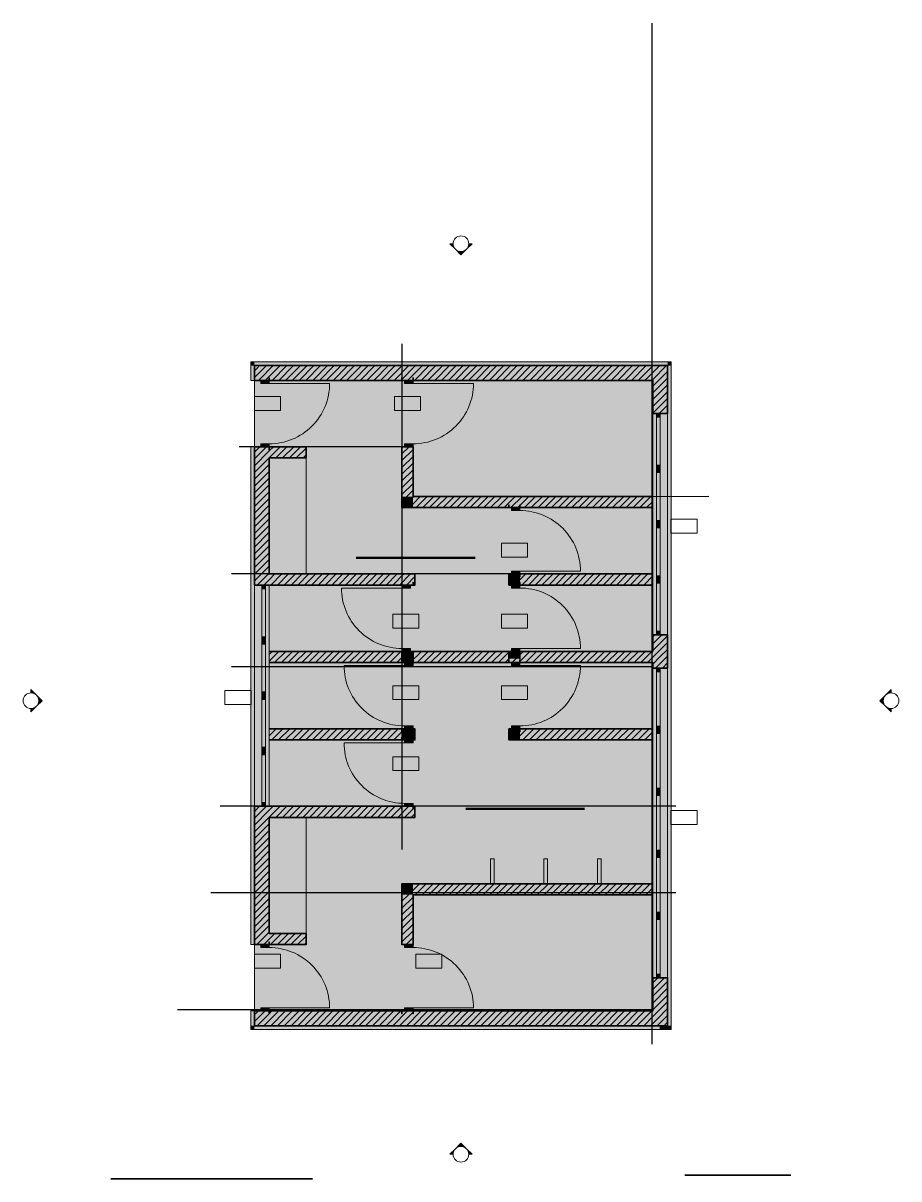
# Model space of a CAD drawing. Header units: inches. Extents: x 4993 to 37716, y 4236 to 19908.
# Drawn here: x 25845 to 37716, y 4236 to 19908 of the extents above; entities that cross this region are included whole.
import ezdxf

# ---------------------------------------------------------------- set-up
doc = ezdxf.new("R2010")
doc.units = ezdxf.units.IN
doc.header["$MEASUREMENT"] = 0
for name, color, linetype in [('A-PlaceMent', 10, 'Continuous'), ('PDF_Annotation - Text', 7, 'Continuous'), ('PDF_Marker - Elevation', 7, 'Continuous')]:
    doc.layers.add(name, color=color, linetype=linetype)
doc.layers.add('PDF_Structural - Bearing', color=7, linetype='Continuous', true_color=0xfe847a)

msp = doc.modelspace()

# ---------------------------------------------------------------- hatches: boundary and pattern name
at = {"layer": 'PDF_Marker - Elevation', "transparency": 33554559}
for points in [[(31630, 16917), (31674, 16917), (31678, 16889), (31689, 16864), (31705, 16842)], [(31855, 16842), (31833, 16825), (31808, 16814), (31780, 16811), (31753, 16814), (31727, 16825), (31705, 16842), (31780, 16767)], [(31930, 16917), (31886, 16917), (31883, 16889), (31872, 16864), (31855, 16842)], [(25951, 10870), (25951, 10826), (25978, 10822), (26004, 10812), (26026, 10795)], [(37610, 10870), (37610, 10826), (37582, 10822), (37557, 10812), (37535, 10795)], [(26026, 10795), (26043, 10773), (26053, 10747), (26057, 10720), (26053, 10693), (26043, 10667), (26026, 10645), (26101, 10720)], [(37535, 10795), (37518, 10773), (37507, 10747), (37504, 10720), (37507, 10693), (37518, 10667), (37535, 10645), (37460, 10720)], [(25951, 10570), (25951, 10614), (25978, 10618), (26004, 10628), (26026, 10645)], [(37610, 10570), (37610, 10614), (37582, 10618), (37557, 10628), (37535, 10645)], [(31855, 4644), (31833, 4661), (31808, 4672), (31780, 4675), (31753, 4672), (31727, 4661), (31705, 4644), (31780, 4719)], [(31630, 4569), (31674, 4569), (31678, 4597), (31689, 4622), (31705, 4644)], [(31930, 4569), (31886, 4569), (31883, 4597), (31872, 4622), (31855, 4644)]]:
    msp.add_hatch(color=256, dxfattribs=at).paths.add_polyline_path(points)

# ---------------------------------------------------------------- linework, layer by layer
at = {"layer": 'A-PlaceMent', "color": 1}
for p, q in [((34365, 19908), (34365, 6064)), ((30984, 8703), (30984, 15558)), ((30980, 14163), (28772, 14163)), ((34380, 12438), (28669, 12438)), ((34380, 11177), (28669, 11177)), ((34692, 9288), (28514, 9288)), ((34692, 8115), (28391, 8115)), ((34380, 6528), (27938, 6528))]:
    msp.add_line(p, q, dxfattribs=at)
at = {"layer": 'A-PlaceMent'}
msp.add_line((35140, 13488), (31130, 13482), dxfattribs=at)
at = {"layer": 'PDF_Annotation - Text', "lineweight": 13}
for points in [[(28979, 14656), (28979, 14845), (29332, 14845), (29332, 14656)], [(30879, 14656), (30879, 14845), (31232, 14845), (31232, 14656)], [(34627, 12993), (34627, 13181), (34980, 13181), (34980, 12993)], [(32329, 12667), (32329, 12856), (32682, 12856), (32682, 12667)], [(30856, 11705), (30856, 11893), (31210, 11893), (31210, 11705)], [(32329, 11705), (32329, 11893), (32682, 11893), (32682, 11705)], [(28580, 10668), (28580, 10856), (28934, 10856), (28934, 10668)], [(30856, 10734), (30856, 10922), (31210, 10922), (31210, 10734)], [(32329, 10734), (32329, 10922), (32682, 10922), (32682, 10734)], [(30856, 9773), (30856, 9961), (31210, 9961), (31210, 9773)], [(34627, 9042), (34627, 9231), (34980, 9231), (34980, 9042)], [(28979, 7093), (28979, 7281), (29332, 7281), (29332, 7093)], [(31168, 7093), (31168, 7281), (31521, 7281), (31521, 7093)]]:
    msp.add_lwpolyline(points, close=True, dxfattribs=at)
at = {"layer": 'PDF_Annotation - Text', "lineweight": 50}
for points in [[(30361, 12658), (30844, 12658), (30915, 12658), (31659, 12658), (31718, 12658), (31777, 12658), (31913, 12658), (31972, 12658)], [(31846, 9253), (32328, 9253), (32399, 9253), (33143, 9253), (33202, 9253), (33262, 9253), (33397, 9253), (33456, 9253)]]:
    msp.add_lwpolyline(points, dxfattribs=at)
at = {"layer": 'PDF_Annotation - Text', "lineweight": 35}
for points in [[(27035, 4236), (29769, 4236)], [(34814, 4284), (35643, 4284), (35690, 4284), (36251, 4284)]]:
    msp.add_lwpolyline(points, dxfattribs=at)
at = {"layer": 'PDF_Marker - Elevation', "lineweight": 13}
for points in [[(31780, 16811, 0.198872), (31855, 16842, 0.198803), (31886, 16917), (31930, 16917), (31855, 16842), (31780, 16767), (31705, 16842), (31630, 16917), (31674, 16917, 0.198989), (31705, 16842, 0.199045)], [(26057, 10720, 0.198826), (26026, 10795, 0.198926), (25951, 10826), (25951, 10870), (26026, 10795), (26101, 10720), (26026, 10645), (25951, 10570), (25951, 10614, 0.198741), (26026, 10645, 0.198739)], [(37535, 10795, -0.198925), (37610, 10826), (37610, 10870), (37535, 10795), (37460, 10720), (37535, 10645), (37610, 10570), (37610, 10614, -0.198739), (37535, 10645, -0.198736), (37504, 10720, -0.198908)], [(31855, 4644, -0.198739), (31886, 4569), (31930, 4569), (31855, 4644), (31780, 4719), (31705, 4644), (31630, 4569), (31674, 4569, -0.198925), (31705, 4644, -0.199094), (31780, 4675, -0.198921)]]:
    msp.add_lwpolyline(points, format="xyb", close=True, dxfattribs=at)
at = {"layer": 'PDF_Marker - Elevation', "lineweight": 0}
for centre in [(31780, 16917), (25951, 10720), (37610, 10720), (31780, 4569)]:
    msp.add_circle(centre, 106, dxfattribs=at)
at = {"layer": 'PDF_Marker - Elevation', "lineweight": 13}
for centre in [(31780, 16917), (25951, 10720), (37610, 10720), (31780, 4569)]:
    msp.add_circle(centre, 106, dxfattribs=at)
at = {"layer": 'PDF_Structural - Bearing', "color": 251, "lineweight": 18, "true_color": 0x6a6a6a}
for points in [[(34630, 15263), (34630, 15313), (28930, 15313), (28930, 15263), (28930, 15063), (28980, 15063), (28980, 15263), (34580, 15263), (34580, 6313), (28980, 6313), (28980, 6513), (28930, 6513), (28930, 6313), (28930, 6263), (34580, 6263), (34630, 6263)], [(28980, 7413), (28980, 14163), (28930, 14163), (28930, 7413)], [(32180, 8577), (32180, 8238), (32230, 8238), (32230, 8577)], [(32905, 8577), (32905, 8238), (32955, 8238), (32955, 8577)], [(33630, 8577), (33630, 8238), (33680, 8238), (33680, 8577)]]:
    msp.add_lwpolyline(points, close=True, dxfattribs=at)
at = {"layer": 'PDF_Structural - Bearing', "color": 123, "lineweight": 18, "true_color": 0x71cebe}
msp.add_lwpolyline([(28980, 6313), (34580, 6313), (34580, 15263), (28980, 15263)], close=True, dxfattribs=at)
at = {"layer": 'PDF_Structural - Bearing', "lineweight": 9}
for points in [[(29143, 15263), (29062, 15182), (28980, 15101)], [(29016, 15228), (28980, 15193)], [(29051, 15263), (29016, 15228)], [(29108, 15136), (29180, 15209), (29235, 15263)], [(29127, 15063), (29154, 15090), (29180, 15117), (29327, 15263)], [(29219, 15063), (29419, 15263)], [(29311, 15063), (29511, 15263)], [(29403, 15063), (29603, 15263)], [(29494, 15063), (29694, 15263)], [(29586, 15063), (29786, 15263)], [(29678, 15063), (29878, 15263)], [(29770, 15063), (29970, 15263)], [(29862, 15063), (30062, 15263)], [(29954, 15063), (30154, 15263)], [(30046, 15063), (30246, 15263)], [(30138, 15063), (30338, 15263)], [(30230, 15063), (30430, 15263)], [(30322, 15063), (30522, 15263)], [(30414, 15063), (30614, 15263)], [(30506, 15063), (30706, 15263)], [(30598, 15063), (30798, 15263)], [(30689, 15063), (30889, 15263)], [(30781, 15063), (30981, 15263)], [(30873, 15063), (31073, 15263)], [(30965, 15063), (31165, 15263)], [(31057, 15063), (31257, 15263)], [(31149, 15063), (31349, 15263)], [(31241, 15063), (31441, 15263)], [(31333, 15063), (31533, 15263)], [(31425, 15063), (31625, 15263)], [(31517, 15063), (31717, 15263)], [(31609, 15063), (31809, 15263)], [(31701, 15063), (31901, 15263)], [(31793, 15063), (31993, 15263)], [(31884, 15063), (32084, 15263)], [(31976, 15063), (32176, 15263)], [(32068, 15063), (32268, 15263)], [(32160, 15063), (32360, 15263)], [(32252, 15063), (32452, 15263)], [(32344, 15063), (32544, 15263)], [(32436, 15063), (32636, 15263)], [(32528, 15063), (32728, 15263)], [(32620, 15063), (32820, 15263)], [(32712, 15063), (32912, 15263)], [(32804, 15063), (33004, 15263)], [(32896, 15063), (33096, 15263)], [(32988, 15063), (33188, 15263)], [(33079, 15063), (33279, 15263)], [(33171, 15063), (33371, 15263)], [(33263, 15063), (33463, 15263)], [(33355, 15063), (33555, 15263)], [(33447, 15063), (33647, 15263)], [(33539, 15063), (33739, 15263)], [(33631, 15063), (33831, 15263)], [(33723, 15063), (33923, 15263)], [(33815, 15063), (34015, 15263)], [(33907, 15063), (34107, 15263)], [(33999, 15063), (34199, 15263)], [(34091, 15063), (34291, 15263)], [(34383, 15263), (34380, 15261), (34183, 15063)], [(34474, 15263), (34380, 15169), (34274, 15063)], [(34566, 15263), (34380, 15077), (34366, 15063)], [(29108, 15136), (29035, 15063)], [(34380, 14985), (34458, 15063), (34580, 15185)], [(34380, 14893), (34550, 15063), (34580, 15093)], [(34380, 14802), (34580, 15002)], [(34380, 14710), (34580, 14910)], [(34380, 14618), (34580, 14818)], [(34468, 14613), (34580, 14726)], [(34560, 14613), (34580, 14634)], [(28980, 13814), (29180, 14014), (29329, 14163)], [(28980, 13906), (29180, 14106), (29238, 14163)], [(28980, 13998), (29146, 14163)], [(28980, 14090), (29054, 14163)], [(29271, 14013), (29421, 14163)], [(29363, 14013), (29513, 14163)], [(29455, 14013), (29605, 14163)], [(29547, 14013), (29680, 14146)], [(30980, 14067), (31076, 14163)], [(30980, 14159), (30984, 14163)], [(30980, 13975), (31130, 14125)], [(29639, 14013), (29680, 14054)], [(30980, 13883), (31130, 14033)], [(28980, 13722), (29180, 13922)], [(28980, 13630), (29180, 13830)], [(30980, 13792), (31130, 13942)], [(30980, 13700), (31130, 13850)], [(28980, 13538), (29180, 13738)], [(28980, 13446), (29180, 13646)], [(30980, 13608), (31130, 13758)], [(30980, 13516), (31130, 13666)], [(28980, 13354), (29180, 13554)], [(31130, 13574), (31045, 13488), (30980, 13424)], [(30987, 13338), (31130, 13482), (31137, 13488)], [(31079, 13338), (31130, 13390), (31229, 13488)], [(31171, 13338), (31321, 13488)], [(31263, 13338), (31413, 13488)], [(31354, 13338), (31504, 13488)], [(31446, 13338), (31596, 13488)], [(31538, 13338), (31688, 13488)], [(31630, 13338), (31780, 13488)], [(31722, 13338), (31872, 13488)], [(31814, 13338), (31964, 13488)], [(31906, 13338), (32056, 13488)], [(31998, 13338), (32148, 13488)], [(32090, 13338), (32240, 13488)], [(32182, 13338), (32332, 13488)], [(32274, 13338), (32424, 13488)], [(32366, 13338), (32516, 13488)], [(32458, 13338), (32608, 13488)], [(32549, 13338), (32699, 13488)], [(32641, 13338), (32791, 13488)], [(32733, 13338), (32883, 13488)], [(32825, 13338), (32975, 13488)], [(32917, 13338), (33067, 13488)], [(33009, 13338), (33159, 13488)], [(33101, 13338), (33251, 13488)], [(33193, 13338), (33343, 13488)], [(33285, 13338), (33435, 13488)], [(33377, 13338), (33527, 13488)], [(33469, 13338), (33619, 13488)], [(33561, 13338), (33711, 13488)], [(33653, 13338), (33803, 13488)], [(33744, 13338), (33894, 13488)], [(33836, 13338), (33986, 13488)], [(33928, 13338), (34078, 13488)], [(34020, 13338), (34170, 13488)], [(34112, 13338), (34262, 13488)], [(34204, 13338), (34354, 13488)], [(28980, 13262), (29180, 13462)], [(28980, 13170), (29180, 13370)], [(34296, 13338), (34380, 13423)], [(28980, 13078), (29180, 13278)], [(28980, 12987), (29180, 13187)], [(28980, 12895), (29180, 13095)], [(28980, 12803), (29180, 13003)], [(28980, 12711), (29180, 12911)], [(28980, 12619), (29180, 12819)], [(28980, 12527), (29180, 12727)], [(28980, 12435), (29180, 12635)], [(28980, 12343), (29001, 12363), (29180, 12543)], [(29018, 12288), (29093, 12363), (29180, 12451)], [(29109, 12288), (29180, 12359), (29259, 12438)], [(29201, 12288), (29351, 12438)], [(29293, 12288), (29443, 12438)], [(29385, 12288), (29535, 12438)], [(29477, 12288), (29627, 12438)], [(29569, 12288), (29719, 12438)], [(29661, 12288), (29811, 12438)], [(29753, 12288), (29903, 12438)], [(29845, 12288), (29995, 12438)], [(29937, 12288), (30087, 12438)], [(30029, 12288), (30179, 12438)], [(30121, 12288), (30271, 12438)], [(30213, 12288), (30363, 12438)], [(30304, 12288), (30454, 12438)], [(30396, 12288), (30546, 12438)], [(30488, 12288), (30638, 12438)], [(30580, 12288), (30730, 12438)], [(30672, 12288), (30822, 12438)], [(30764, 12288), (30914, 12438)], [(30856, 12288), (31006, 12438)], [(30948, 12288), (31098, 12438)], [(31040, 12288), (31155, 12404)], [(32430, 12300), (32569, 12438)], [(32430, 12392), (32477, 12438)], [(32511, 12288), (32580, 12358), (32661, 12438)], [(32603, 12288), (32753, 12438)], [(32694, 12288), (32844, 12438)], [(32786, 12288), (32936, 12438)], [(32878, 12288), (33028, 12438)], [(32970, 12288), (33120, 12438)], [(33062, 12288), (33212, 12438)], [(33154, 12288), (33304, 12438)], [(33246, 12288), (33396, 12438)], [(33338, 12288), (33488, 12438)], [(33430, 12288), (33580, 12438)], [(33522, 12288), (33672, 12438)], [(33614, 12288), (33764, 12438)], [(33706, 12288), (33856, 12438)], [(33798, 12288), (33948, 12438)], [(33889, 12288), (34039, 12438)], [(33981, 12288), (34131, 12438)], [(34073, 12288), (34223, 12438)], [(34165, 12288), (34315, 12438)], [(34257, 12288), (34380, 12411)], [(31132, 12288), (31155, 12312)], [(34349, 12288), (34380, 12320)], [(34380, 11492), (34501, 11613)], [(34380, 11584), (34410, 11613)], [(34380, 11400), (34580, 11600)], [(34310, 11238), (34380, 11308), (34385, 11313), (34580, 11508)], [(29180, 11256), (29313, 11388)], [(29180, 11348), (29221, 11388)], [(29254, 11238), (29404, 11388)], [(29346, 11238), (29496, 11388)], [(29438, 11238), (29588, 11388)], [(29530, 11238), (29680, 11388)], [(29622, 11238), (29772, 11388)], [(29714, 11238), (29864, 11388)], [(29806, 11238), (29956, 11388)], [(29898, 11238), (30048, 11388)], [(29990, 11238), (30140, 11388)], [(30082, 11238), (30232, 11388)], [(30174, 11238), (30324, 11388)], [(30266, 11238), (30416, 11388)], [(30358, 11238), (30508, 11388)], [(30449, 11238), (30599, 11388)], [(30541, 11238), (30691, 11388)], [(30633, 11238), (30783, 11388)], [(30725, 11238), (30875, 11388)], [(30817, 11238), (30967, 11388)], [(31009, 11338), (30980, 11310), (31059, 11388), (30909, 11238)], [(31101, 11338), (31001, 11238), (31151, 11388)], [(31051, 11288), (31130, 11368)], [(31130, 11276), (31093, 11238), (31243, 11388)], [(31185, 11238), (31335, 11388)], [(31277, 11238), (31427, 11388)], [(31369, 11238), (31519, 11388)], [(31461, 11238), (31611, 11388)], [(31553, 11238), (31703, 11388)], [(31644, 11238), (31794, 11388)], [(31736, 11238), (31886, 11388)], [(31828, 11238), (31978, 11388)], [(31920, 11238), (32070, 11388)], [(32012, 11238), (32162, 11388)], [(32104, 11238), (32254, 11388)], [(32196, 11238), (32346, 11388)], [(32430, 11381), (32438, 11388), (32288, 11238)], [(32430, 11289), (32530, 11388), (32380, 11238)], [(32472, 11238), (32622, 11388)], [(32522, 11288), (32580, 11347)], [(32564, 11238), (32714, 11388)], [(32656, 11238), (32806, 11388)], [(32748, 11238), (32898, 11388)], [(32839, 11238), (32989, 11388)], [(32931, 11238), (33081, 11388)], [(33023, 11238), (33173, 11388)], [(33115, 11238), (33265, 11388)], [(33207, 11238), (33357, 11388)], [(33299, 11238), (33449, 11388)], [(33391, 11238), (33541, 11388)], [(33483, 11238), (33633, 11388)], [(33575, 11238), (33725, 11388)], [(33667, 11238), (33817, 11388)], [(33759, 11238), (33909, 11388)], [(33851, 11238), (34001, 11388)], [(33943, 11238), (34093, 11388)], [(34035, 11238), (34185, 11388)], [(34126, 11238), (34276, 11388)], [(34218, 11238), (34368, 11388)], [(34380, 11216), (34477, 11313), (34580, 11416)], [(34419, 11163), (34569, 11313), (34580, 11325)], [(34511, 11163), (34580, 11233)], [(29180, 10245), (29274, 10338)], [(29180, 10337), (29182, 10338)], [(29216, 10188), (29366, 10338)], [(29308, 10188), (29458, 10338)], [(29399, 10188), (29549, 10338)], [(29491, 10188), (29641, 10338)], [(29583, 10188), (29733, 10338)], [(29675, 10188), (29825, 10338)], [(29767, 10188), (29917, 10338)], [(29859, 10188), (30009, 10338)], [(29951, 10188), (30101, 10338)], [(30043, 10188), (30193, 10338)], [(30135, 10188), (30285, 10338)], [(30227, 10188), (30377, 10338)], [(30319, 10188), (30469, 10338)], [(30411, 10188), (30561, 10338)], [(30503, 10188), (30653, 10338)], [(30594, 10188), (30744, 10338)], [(30686, 10188), (30836, 10338)], [(30778, 10188), (30928, 10338)], [(30870, 10188), (30980, 10298), (31020, 10338)], [(30962, 10188), (30980, 10207), (31112, 10338)], [(31054, 10188), (31130, 10265), (31155, 10290)], [(31146, 10188), (31155, 10198)], [(32491, 10338), (32430, 10278)], [(32433, 10188), (32580, 10336), (32583, 10338)], [(32525, 10188), (32580, 10244), (32675, 10338)], [(32617, 10188), (32767, 10338)], [(32709, 10188), (32859, 10338)], [(32801, 10188), (32951, 10338)], [(32893, 10188), (33043, 10338)], [(32985, 10188), (33135, 10338)], [(33076, 10188), (33226, 10338)], [(33168, 10188), (33318, 10338)], [(33260, 10188), (33410, 10338)], [(33352, 10188), (33502, 10338)], [(33444, 10188), (33594, 10338)], [(33536, 10188), (33686, 10338)], [(33628, 10188), (33778, 10338)], [(33720, 10188), (33870, 10338)], [(33812, 10188), (33962, 10338)], [(33904, 10188), (34054, 10338)], [(33996, 10188), (34146, 10338)], [(34088, 10188), (34238, 10338)], [(34180, 10188), (34330, 10338)], [(34271, 10188), (34380, 10297)], [(34363, 10188), (34380, 10205)], [(28980, 8942), (29180, 9142), (29327, 9288)], [(28980, 9034), (29180, 9234), (29235, 9288)], [(28980, 9126), (29143, 9288)], [(28980, 9218), (29051, 9288)], [(29269, 9138), (29419, 9288)], [(29361, 9138), (29511, 9288)], [(29453, 9138), (29603, 9288)], [(29544, 9138), (29694, 9288)], [(29636, 9138), (29786, 9288)], [(29728, 9138), (29878, 9288)], [(29820, 9138), (29970, 9288)], [(29912, 9138), (30062, 9288)], [(30004, 9138), (30154, 9288)], [(30096, 9138), (30246, 9288)], [(30188, 9138), (30338, 9288)], [(30280, 9138), (30430, 9288)], [(30372, 9138), (30522, 9288)], [(30464, 9138), (30614, 9288)], [(30556, 9138), (30706, 9288)], [(30648, 9138), (30798, 9288)], [(30739, 9138), (30889, 9288)], [(30831, 9138), (30981, 9288)], [(30923, 9138), (31073, 9288)], [(31015, 9138), (31155, 9278)], [(31107, 9138), (31155, 9186)], [(28980, 8850), (29180, 9050)], [(28980, 8758), (29180, 8958)], [(28980, 8666), (29180, 8866)], [(28980, 8574), (29180, 8774)], [(28980, 8482), (29180, 8682)], [(28980, 8390), (29180, 8590)], [(28980, 8298), (29180, 8498)], [(28980, 8207), (29180, 8407)], [(28980, 8115), (29180, 8315)], [(28980, 8023), (29180, 8223)], [(31126, 8238), (31053, 8165), (30980, 8092)], [(31007, 8211), (30980, 8184)], [(31035, 8238), (31007, 8211)], [(31099, 8119), (31130, 8150), (31218, 8238)], [(31160, 8088), (31310, 8238)], [(31252, 8088), (31402, 8238)], [(31344, 8088), (31494, 8238)], [(31436, 8088), (31586, 8238)], [(31528, 8088), (31678, 8238)], [(31620, 8088), (31770, 8238)], [(31712, 8088), (31862, 8238)], [(31804, 8088), (31954, 8238)], [(31896, 8088), (32046, 8238)], [(31988, 8088), (32138, 8238)], [(32080, 8088), (32230, 8238)], [(32171, 8088), (32321, 8238)], [(32263, 8088), (32413, 8238)], [(32355, 8088), (32505, 8238)], [(32447, 8088), (32597, 8238)], [(32539, 8088), (32689, 8238)], [(32631, 8088), (32781, 8238)], [(32723, 8088), (32873, 8238)], [(32815, 8088), (32965, 8238)], [(32907, 8088), (33057, 8238)], [(32999, 8088), (33149, 8238)], [(33091, 8088), (33241, 8238)], [(33183, 8088), (33333, 8238)], [(33275, 8088), (33425, 8238)], [(33366, 8088), (33516, 8238)], [(33458, 8088), (33608, 8238)], [(33550, 8088), (33700, 8238)], [(33642, 8088), (33792, 8238)], [(33734, 8088), (33884, 8238)], [(33826, 8088), (33976, 8238)], [(33918, 8088), (34068, 8238)], [(34010, 8088), (34160, 8238)], [(34102, 8088), (34252, 8238)], [(34194, 8088), (34344, 8238)], [(34286, 8088), (34380, 8183)], [(28980, 7931), (29180, 8131)], [(28980, 7839), (29180, 8039)], [(30980, 8000), (31068, 8088), (31099, 8119)], [(30980, 7908), (31130, 8058)], [(34378, 8088), (34380, 8091)], [(28980, 7747), (29180, 7947)], [(28980, 7655), (29180, 7855)], [(30980, 7816), (31130, 7966)], [(30980, 7725), (31130, 7875)], [(28980, 7563), (29180, 7763)], [(30980, 7633), (31130, 7783)], [(30980, 7541), (31130, 7691)], [(28980, 7471), (29180, 7671)], [(29014, 7413), (29180, 7579)], [(29106, 7413), (29180, 7487), (29257, 7564)], [(29199, 7414), (29349, 7564)], [(29291, 7414), (29441, 7564)], [(29383, 7414), (29533, 7564)], [(29474, 7414), (29624, 7564)], [(29566, 7414), (29680, 7528)], [(30980, 7449), (31130, 7599)], [(29658, 7414), (29680, 7436)], [(31037, 7413), (31130, 7507)], [(31129, 7413), (31130, 7415)], [(34380, 6804), (34540, 6963)], [(34380, 6896), (34448, 6963)], [(34380, 6712), (34580, 6912)], [(34380, 6620), (34580, 6820)], [(34380, 6528), (34580, 6728)], [(34580, 6636), (34457, 6513), (34419, 6475)], [(29126, 6513), (28980, 6368)], [(29034, 6513), (28980, 6460)], [(29218, 6513), (29180, 6476), (29018, 6313)], [(29310, 6513), (29180, 6384), (29110, 6313)], [(29201, 6313), (29401, 6513)], [(29293, 6313), (29493, 6513)], [(29385, 6313), (29585, 6513)], [(29477, 6313), (29677, 6513)], [(29569, 6313), (29769, 6513)], [(29661, 6313), (29861, 6513)], [(29753, 6313), (29953, 6513)], [(29845, 6313), (30045, 6513)], [(29937, 6313), (30137, 6513)], [(30029, 6313), (30229, 6513)], [(30121, 6313), (30321, 6513)], [(30213, 6313), (30413, 6513)], [(30305, 6313), (30505, 6513)], [(30396, 6313), (30596, 6513)], [(30488, 6313), (30688, 6513)], [(30580, 6313), (30780, 6513)], [(30672, 6313), (30872, 6513)], [(30764, 6313), (30964, 6513)], [(30856, 6313), (31056, 6513)], [(30948, 6313), (31148, 6513)], [(31040, 6313), (31240, 6513)], [(31132, 6313), (31332, 6513)], [(31224, 6313), (31424, 6513)], [(31316, 6313), (31516, 6513)], [(31408, 6313), (31608, 6513)], [(31500, 6313), (31700, 6513)], [(31591, 6313), (31791, 6513)], [(31683, 6313), (31883, 6513)], [(31775, 6313), (31975, 6513)], [(31867, 6313), (32067, 6513)], [(31959, 6313), (32159, 6513)], [(32051, 6313), (32251, 6513)], [(32143, 6313), (32343, 6513)], [(32235, 6313), (32435, 6513)], [(32327, 6313), (32527, 6513)], [(32419, 6313), (32619, 6513)], [(32511, 6313), (32711, 6513)], [(32603, 6313), (32803, 6513)], [(32695, 6313), (32895, 6513)], [(32786, 6313), (32986, 6513)], [(32878, 6313), (33078, 6513)], [(32970, 6313), (33170, 6513)], [(33062, 6313), (33262, 6513)], [(33154, 6313), (33354, 6513)], [(33246, 6313), (33446, 6513)], [(33338, 6313), (33538, 6513)], [(33430, 6313), (33630, 6513)], [(33522, 6313), (33722, 6513)], [(33614, 6313), (33814, 6513)], [(33706, 6313), (33906, 6513)], [(33798, 6313), (33998, 6513)], [(33890, 6313), (34090, 6513)], [(33981, 6313), (34181, 6513)], [(34073, 6313), (34273, 6513)], [(34165, 6313), (34365, 6513)], [(34257, 6313), (34380, 6436), (34419, 6475)], [(34349, 6313), (34380, 6345), (34465, 6429)], [(34580, 6545), (34549, 6513), (34465, 6429)], [(34580, 6453), (34511, 6383)], [(34511, 6383), (34441, 6313)], [(34557, 6337), (34533, 6313)], [(34580, 6361), (34557, 6337)]]:
    msp.add_lwpolyline(points, dxfattribs=at)
at = {"layer": 'PDF_Structural - Bearing', "color": 7, "lineweight": 35}
for points in [[(31130, 15100), (31130, 15063), (31130, 15100), (31130, 15063), (34380, 15063), (34380, 14613), (34430, 14613), (34480, 14613), (34580, 14613), (34580, 15063), (34580, 15263), (28980, 15263), (28980, 15063), (28980, 15100), (28980, 15063), (28980, 15100)], [(29180, 15063), (29065, 15063), (29180, 15063), (29065, 15063), (28980, 15063), (29065, 15063), (28980, 15063)], [(29180, 15100), (29180, 15063), (29180, 15100), (29180, 15063), (30980, 15063), (30980, 15100), (30980, 15063), (30980, 15100)], [(31130, 15063), (31015, 15063), (31130, 15063), (31015, 15063), (30980, 15063), (31015, 15063), (30980, 15063)], [(29180, 14126), (29180, 14163), (29065, 14163), (28980, 14163), (28980, 12363), (28980, 12288), (29080, 12288), (29130, 12288), (29180, 12288), (30980, 12288)], [(28980, 14163), (28980, 14126)], [(31130, 12288), (31155, 12288), (31155, 12438), (29180, 12438), (29180, 14013), (29680, 14013), (29680, 14163), (29180, 14163), (29180, 14163), (29065, 14163), (29180, 14163), (29180, 14126), (29180, 14163)], [(30980, 14163), (30980, 14126), (30980, 14163), (31015, 14163), (30980, 14163), (30980, 13488), (30980, 13338), (32430, 13338), (32430, 13375), (32430, 13338), (32430, 13375)], [(31130, 14163), (31015, 14163), (31130, 14163), (31015, 14163), (30980, 14163), (30980, 14126)], [(34380, 13488), (31130, 13488), (31130, 14163), (31130, 14126), (31130, 14163), (31130, 14126)], [(32580, 13338), (32465, 13338), (32580, 13338), (32465, 13338), (32430, 13338), (32465, 13338), (32430, 13338)], [(32580, 13375), (32580, 13338), (32580, 13375), (32580, 13338), (34380, 13338)], [(32580, 12438), (32465, 12438), (32580, 12438), (32465, 12438), (32430, 12438), (32430, 12401), (32430, 12438), (32430, 12401)], [(32430, 12438), (32465, 12438), (32430, 12438), (32430, 12288), (32465, 12288), (32430, 12288)], [(34380, 12438), (32580, 12438), (32580, 12401), (32580, 12438), (32580, 12401)], [(30980, 12325), (30980, 12288), (30980, 12325), (30980, 12288), (31095, 12288), (31130, 12288), (31095, 12288), (30980, 12288), (31095, 12288), (31130, 12288), (31130, 12325), (31130, 12288), (31130, 12325)], [(32580, 12288), (32465, 12288), (32580, 12288), (32465, 12288), (32430, 12288), (32430, 12325), (32430, 12288), (32430, 12325)], [(32580, 12325), (32580, 12288), (32580, 12325), (32580, 12288), (34380, 12288)], [(32580, 11275), (32580, 11238), (32580, 11275), (32580, 11238), (34380, 11238), (34380, 11163), (34430, 11163), (34480, 11163), (34580, 11163), (34580, 11313), (34580, 11613), (34480, 11613), (34430, 11613), (34380, 11613), (34380, 11388), (32580, 11388), (32580, 11351), (32580, 11388), (32465, 11388), (32430, 11388), (32430, 11351), (32430, 11388), (32430, 11351)], [(29180, 11388), (30980, 11388), (30980, 11351), (30980, 11388), (31095, 11388), (31130, 11388), (31130, 11351), (31130, 11388), (31130, 11351)], [(30980, 11351), (30980, 11388), (31095, 11388), (31130, 11388), (32430, 11388), (32465, 11388), (32580, 11388), (32580, 11351)], [(31130, 11288), (31130, 11388), (31095, 11388), (30980, 11388), (30980, 11288)], [(30980, 11338), (30980, 11238), (31015, 11238), (31130, 11238), (31130, 11338)], [(32580, 11288), (32580, 11388), (32465, 11388), (32430, 11388), (32430, 11288)], [(29180, 11238), (32430, 11238), (32430, 11275), (32430, 11238), (32430, 11275)], [(31130, 11238), (31130, 11275), (31130, 11238), (31015, 11238), (30980, 11238), (30980, 11275), (30980, 11238), (30980, 11275)], [(30980, 11238), (31015, 11238), (31130, 11238), (31130, 11275)], [(32580, 11238), (32465, 11238), (32580, 11238), (32465, 11238), (32430, 11238), (32465, 11238), (32430, 11238)], [(30980, 10301), (30980, 10338), (30980, 10301), (30980, 10338), (29180, 10338)], [(29180, 10188), (30980, 10188), (30980, 10225), (30980, 10188), (30980, 10225)], [(31130, 10338), (31015, 10338), (31130, 10338), (31015, 10338), (30980, 10338), (31015, 10338), (30980, 10338)], [(31130, 10188), (31015, 10188), (31130, 10188), (31015, 10188), (30980, 10188), (31015, 10188), (30980, 10188)], [(31130, 10225), (31130, 10188), (31130, 10225), (31130, 10188), (31155, 10188), (31155, 10338), (31130, 10338), (31130, 10301), (31130, 10338), (31130, 10301)], [(32430, 10301), (32430, 10338), (32430, 10301), (32430, 10338), (32430, 10188), (34380, 10188)], [(32580, 10338), (32465, 10338), (32580, 10338), (32465, 10338), (32430, 10338), (32465, 10338), (32430, 10338)], [(34380, 10338), (32580, 10338), (32580, 10301), (32580, 10338), (32580, 10301)], [(30980, 9288), (29180, 9288), (29130, 9288), (29080, 9288), (28980, 9288), (28980, 7413), (29065, 7413), (28980, 7413), (28980, 7450), (28980, 7413)], [(29180, 7413), (29180, 7450), (29180, 7413), (29065, 7413), (29180, 7413), (29180, 7414), (29680, 7414), (29680, 7564), (29180, 7564), (29180, 9138), (31155, 9138), (31155, 9288), (31130, 9288)], [(31130, 9251), (31130, 9288), (31130, 9251), (31130, 9288), (31015, 9288), (30980, 9288), (31015, 9288), (31130, 9288), (31015, 9288), (30980, 9288), (30980, 9251), (30980, 9288), (30980, 9251)], [(34380, 8238), (30980, 8238), (30980, 8088), (30980, 7413), (31015, 7413), (30980, 7413), (30980, 7450), (30980, 7413)], [(31130, 7450), (31130, 7413), (31130, 7450), (31130, 7413), (31130, 8088), (34380, 8088)], [(29180, 7450), (29180, 7413), (29065, 7413), (28980, 7413), (28980, 7450)], [(31130, 7413), (31015, 7413), (31130, 7413), (31015, 7413), (30980, 7413), (30980, 7450)], [(28980, 6476), (28980, 6513), (28980, 6476), (28980, 6513), (28980, 6313), (34580, 6313), (34580, 6513), (34580, 6963), (34480, 6963), (34430, 6963), (34380, 6963), (34380, 6513), (31130, 6513), (31130, 6476), (31130, 6513), (31130, 6476)], [(29180, 6513), (29065, 6513), (29180, 6513), (29065, 6513), (28980, 6513), (29065, 6513), (28980, 6513)], [(30980, 6476), (30980, 6513), (30980, 6476), (30980, 6513), (29180, 6513), (29180, 6476), (29180, 6513), (29180, 6476)], [(31130, 6513), (31015, 6513), (31130, 6513), (31015, 6513), (30980, 6513), (31015, 6513), (30980, 6513)]]:
    msp.add_lwpolyline(points, dxfattribs=at)
at = {"layer": 'PDF_Structural - Bearing', "color": 8, "lineweight": 15, "true_color": 0x7f7f7f}
for points in [[(28980, 15063), (28930, 15063)], [(28980, 11988), (28980, 11388)]]:
    msp.add_lwpolyline(points, dxfattribs=at)
at = {"layer": 'PDF_Structural - Bearing', "color": 30, "lineweight": 20, "true_color": 0xff6600}
for points in [[(29180, 15063), (29180, 15023), (29065, 15023), (29065, 15063)], [(31130, 15063), (31130, 15023), (31015, 15023), (31015, 15063)], [(29065, 14163), (29065, 14203), (29180, 14203), (29180, 14163)], [(31015, 14163), (31015, 14203), (31130, 14203), (31130, 14163)], [(32465, 13338), (32465, 13298), (32580, 13298), (32580, 13338)], [(32580, 12438), (32580, 12478), (32465, 12478), (32465, 12438)], [(30980, 12288), (30980, 12248), (31095, 12248), (31095, 12288)], [(32465, 12288), (32465, 12248), (32580, 12248), (32580, 12288)], [(31095, 11388), (31095, 11428), (30980, 11428), (30980, 11388)], [(32580, 11388), (32580, 11428), (32465, 11428), (32465, 11388)], [(31015, 11238), (31015, 11198), (31130, 11198), (31130, 11238)], [(32580, 11238), (32580, 11198), (32465, 11198), (32465, 11238)], [(31130, 10338), (31130, 10378), (31015, 10378), (31015, 10338)], [(32465, 10338), (32465, 10378), (32580, 10378), (32580, 10338)], [(31015, 10188), (31015, 10148), (31130, 10148), (31130, 10188)], [(31130, 9288), (31130, 9328), (31015, 9328), (31015, 9288)], [(29065, 7413), (29065, 7373), (29180, 7373), (29180, 7413)], [(31015, 7413), (31015, 7373), (31130, 7373), (31130, 7413)], [(29180, 6513), (29180, 6553), (29065, 6553), (29065, 6513)], [(31130, 6513), (31130, 6553), (31015, 6553), (31015, 6513)]]:
    msp.add_lwpolyline(points, close=True, dxfattribs=at)
at = {"layer": 'PDF_Structural - Bearing', "color": 30, "lineweight": 18, "true_color": 0xff6600}
for points in [[(29180, 15023), (30000, 15023, -0.414215), (29180, 14203)], [(31130, 15023), (31950, 15023, -0.414215), (31130, 14203)], [(32580, 12478), (33400, 12478, 0.414215), (32580, 13298)], [(30980, 12248), (30160, 12248, 0.414215), (30980, 11428)], [(32580, 11428), (33400, 11428, 0.414215), (32580, 12248)], [(31015, 11198), (30195, 11198, 0.414215), (31015, 10378)], [(32580, 11198), (33400, 11198, -0.414215), (32580, 10378)], [(31015, 10148), (30195, 10148, 0.414215), (31015, 9328)], [(29180, 6553), (30000, 6553, 0.414215), (29180, 7373)], [(31130, 6553), (31950, 6553, 0.414215), (31130, 7373)]]:
    msp.add_lwpolyline(points, format="xyb", dxfattribs=at)
at = {"layer": 'PDF_Structural - Bearing', "color": 7, "lineweight": 13}
for points in [[(34380, 14613), (34380, 11613), (34430, 11613), (34480, 11613), (34430, 11613), (34430, 11663), (34480, 11663), (34480, 11613), (34580, 11613), (34580, 14613), (34480, 14613), (34430, 14613)], [(34430, 14613), (34430, 14563), (34480, 14563), (34480, 14613)], [(34430, 13863), (34430, 13813), (34480, 13813), (34480, 13863), (34480, 13913), (34430, 13913)], [(34430, 13113), (34430, 13063), (34480, 13063), (34480, 13113), (34480, 13163), (34430, 13163)], [(34430, 12363), (34430, 12313), (34480, 12313), (34480, 12363), (34480, 12413), (34430, 12413)], [(29180, 9288), (29180, 12288), (29130, 12288), (29080, 12288), (29130, 12288), (29130, 12238), (29080, 12238), (29080, 12288), (28980, 12288), (28980, 9288), (29080, 9288), (29130, 9288)], [(29130, 11538), (29130, 11588), (29080, 11588), (29080, 11538), (29080, 11488), (29130, 11488)], [(34380, 11163), (34380, 6963), (34430, 6963), (34480, 6963), (34430, 6963), (34430, 7013), (34480, 7013), (34480, 6963), (34580, 6963), (34580, 11163), (34480, 11163), (34430, 11163)], [(34430, 11163), (34430, 11113), (34480, 11113), (34480, 11163)], [(29130, 10788), (29130, 10838), (29080, 10838), (29080, 10788), (29080, 10738), (29130, 10738)], [(34430, 10323), (34430, 10273), (34480, 10273), (34480, 10323), (34480, 10373), (34430, 10373)], [(29130, 10038), (29130, 10088), (29080, 10088), (29080, 10038), (29080, 9988), (29130, 9988)], [(34430, 9483), (34430, 9433), (34480, 9433), (34480, 9483), (34480, 9533), (34430, 9533)], [(29130, 9288), (29130, 9338), (29080, 9338), (29080, 9288)], [(34430, 8643), (34430, 8593), (34480, 8593), (34480, 8643), (34480, 8693), (34430, 8693)], [(34430, 7803), (34430, 7753), (34480, 7753), (34480, 7803), (34480, 7853), (34430, 7853)]]:
    msp.add_lwpolyline(points, close=True, dxfattribs=at)
for points in [[(34430, 14563), (34430, 13913)], [(34480, 13913), (34480, 14563)], [(29680, 14013), (29680, 12438)], [(34430, 13813), (34430, 13163)], [(34480, 13163), (34480, 13813)], [(34430, 13063), (34430, 12413)], [(34480, 12413), (34480, 13063)], [(29080, 12238), (29080, 11588)], [(29130, 11588), (29130, 12238)], [(34430, 12313), (34430, 11663)], [(34480, 11663), (34480, 12313)], [(29080, 11488), (29080, 10838)], [(29130, 10838), (29130, 11488)], [(34430, 11113), (34430, 10373)], [(34480, 10373), (34480, 11113)], [(29080, 10738), (29080, 10088)], [(29130, 10088), (29130, 10738)], [(34430, 10273), (34430, 9533)], [(34480, 9533), (34480, 10273)], [(29080, 9988), (29080, 9338)], [(29130, 9338), (29130, 9988)], [(34430, 9433), (34430, 8693)], [(34480, 8693), (34480, 9433)], [(29680, 7564), (29680, 9138)], [(34430, 8593), (34430, 7853)], [(34480, 7853), (34480, 8593)], [(34430, 7753), (34430, 7013)], [(34480, 7013), (34480, 7753)]]:
    msp.add_lwpolyline(points, dxfattribs=at)
at = {"layer": 'PDF_Structural - Bearing', "color": 7, "lineweight": 35}
msp.add_lwpolyline([(28980, 14126), (28980, 14163), (29065, 14163), (28980, 14163)], close=True, dxfattribs=at)
at = {"layer": 'PDF_Structural - Bearing', "color": 251, "lineweight": 18, "true_color": 0x6a6a6a}
msp.add_lwpolyline([(34580, 6313), (34480, 6313), (34480, 6263), (34580, 6263)], dxfattribs=at)
at = {"layer": 'PDF_Structural - Bearing', "color": 7, "lineweight": 0, "true_color": 0xffffff, "transparency": 33554559}
for points in [[(28930, 15313), (28980, 15313), (28980, 15263)], [(28930, 15263), (28930, 15313), (28980, 15263)], [(28930, 15263), (28980, 15263), (28930, 15063), (28980, 15063)], [(34580, 15313), (34580, 15263), (28980, 15313), (28980, 15263)], [(28980, 6313), (28980, 15263), (34580, 6313), (34580, 15263)], [(29180, 15263), (29180, 15063), (28980, 15263)], [(28980, 15063), (28980, 15263), (29180, 15063)], [(29180, 15063), (29180, 15263), (34380, 15063), (34380, 15263)], [(34380, 15063), (34380, 15263), (34580, 15263)], [(34380, 15063), (34580, 15263), (34580, 15063)], [(34580, 15313), (34630, 15313), (34580, 15263)], [(34580, 15263), (34630, 15313), (34630, 15263)], [(34630, 6313), (34580, 6313), (34630, 15263), (34580, 15263)], [(29180, 15063), (29065, 15063), (29180, 15023), (29065, 15023)], [(31130, 15063), (31015, 15063), (31130, 15023), (31015, 15023)], [(34380, 15063), (34580, 15063), (34380, 14613), (34580, 14613)], [(34580, 14613), (34580, 11613), (34380, 14613), (34380, 11613)], [(34430, 14613), (34430, 14563), (34480, 14613), (34480, 14563)], [(34480, 13913), (34480, 14563), (34430, 13913), (34430, 14563)], [(28980, 7413), (28930, 7413), (28980, 14163), (28930, 14163)], [(28980, 12363), (28980, 14163), (29180, 12363), (29180, 14163)], [(29065, 14163), (29180, 14163), (29065, 14203), (29180, 14203)], [(29680, 14163), (29680, 14013), (29180, 14163), (29180, 14013)], [(30980, 13488), (30980, 14163), (31130, 13488), (31130, 14163)], [(31015, 14163), (31130, 14163), (31015, 14203), (31130, 14203)], [(34480, 13863), (34480, 13913), (34430, 13863), (34430, 13913)], [(34430, 13863), (34430, 13813), (34480, 13863), (34480, 13813)], [(34480, 13163), (34480, 13813), (34430, 13163), (34430, 13813)], [(31130, 13488), (31130, 13338), (30980, 13338)], [(31130, 13488), (30980, 13338), (30980, 13488)], [(31130, 13338), (31130, 13488), (34380, 13338), (34380, 13488)], [(32465, 13338), (32465, 13298), (32580, 13338), (32580, 13298)], [(34480, 13113), (34480, 13163), (34430, 13113), (34430, 13163)], [(34430, 13113), (34430, 13063), (34480, 13113), (34480, 13063)], [(34480, 12413), (34480, 13063), (34430, 12413), (34430, 13063)], [(31155, 12438), (31155, 12288), (29180, 12438), (29180, 12288)], [(32430, 12288), (32430, 12438), (32580, 12288), (32580, 12438)], [(32580, 12438), (32580, 12478), (32465, 12438), (32465, 12478)], [(34380, 12438), (34380, 12288), (32580, 12438), (32580, 12288)], [(34480, 12363), (34480, 12413), (34430, 12363), (34430, 12413)], [(28980, 12288), (28980, 12363), (29180, 12288), (29180, 12363)], [(28980, 9288), (28980, 12288), (29180, 9288), (29180, 12288)], [(29080, 12288), (29080, 12238), (29130, 12288), (29130, 12238)], [(29080, 12238), (29080, 11588), (29130, 12238), (29130, 11588)], [(30980, 12288), (30980, 12248), (31095, 12288), (31095, 12248)], [(32465, 12288), (32465, 12248), (32580, 12288), (32580, 12248)], [(34430, 12363), (34430, 12313), (34480, 12363), (34480, 12313)], [(34480, 11663), (34480, 12313), (34430, 11663), (34430, 12313)], [(34380, 11313), (34380, 11613), (34580, 11313), (34580, 11613)], [(34480, 11613), (34480, 11663), (34430, 11613), (34430, 11663)], [(29130, 11538), (29130, 11588), (29080, 11538), (29080, 11588)], [(29080, 11538), (29080, 11488), (29130, 11538), (29130, 11488)], [(29080, 11488), (29080, 10838), (29130, 11488), (29130, 10838)], [(34380, 11388), (34380, 11238), (29180, 11388), (29180, 11238)], [(31095, 11388), (31095, 11428), (30980, 11388), (30980, 11428)], [(31130, 11388), (31130, 11288), (30980, 11388), (30980, 11288)], [(31130, 11338), (31130, 11238), (30980, 11338), (30980, 11238)], [(32430, 11288), (32430, 11388), (32580, 11288), (32580, 11388)], [(32580, 11388), (32580, 11428), (32465, 11388), (32465, 11428)], [(34580, 11313), (34580, 11163), (34380, 11313), (34380, 11163)], [(31015, 11238), (31015, 11198), (31130, 11238), (31130, 11198)], [(32580, 11238), (32465, 11238), (32580, 11198), (32465, 11198)], [(34580, 11163), (34580, 6963), (34380, 11163), (34380, 6963)], [(34430, 11163), (34430, 11113), (34480, 11163), (34480, 11113)], [(34480, 10373), (34480, 11113), (34430, 10373), (34430, 11113)], [(29130, 10788), (29130, 10838), (29080, 10788), (29080, 10838)], [(29080, 10788), (29080, 10738), (29130, 10788), (29130, 10738)], [(29080, 10738), (29080, 10088), (29130, 10738), (29130, 10088)], [(31130, 10338), (31130, 10378), (31015, 10338), (31015, 10378)], [(32465, 10338), (32580, 10338), (32465, 10378), (32580, 10378)], [(34480, 10323), (34480, 10373), (34430, 10323), (34430, 10373)], [(30980, 10188), (29180, 10188), (30980, 10338), (29180, 10338)], [(31130, 10338), (31130, 10188), (30980, 10338), (30980, 10188)], [(31015, 10188), (31015, 10148), (31130, 10188), (31130, 10148)], [(31155, 10188), (31130, 10188), (31155, 10338), (31130, 10338)], [(32580, 10338), (32580, 10188), (32430, 10188)], [(32580, 10338), (32430, 10188), (32430, 10338)], [(32580, 10188), (32580, 10338), (34380, 10188), (34380, 10338)], [(34430, 10323), (34430, 10273), (34480, 10323), (34480, 10273)], [(34480, 9533), (34480, 10273), (34430, 9533), (34430, 10273)], [(29130, 10038), (29130, 10088), (29080, 10038), (29080, 10088)], [(29080, 10038), (29080, 9988), (29130, 10038), (29130, 9988)], [(29080, 9988), (29080, 9338), (29130, 9988), (29130, 9338)], [(34480, 9483), (34480, 9533), (34430, 9483), (34430, 9533)], [(34430, 9483), (34430, 9433), (34480, 9483), (34480, 9433)], [(34480, 8693), (34480, 9433), (34430, 8693), (34430, 9433)], [(29180, 9288), (29180, 7413), (28980, 9288), (28980, 7413)], [(29130, 9288), (29130, 9338), (29080, 9288), (29080, 9338)], [(31155, 9288), (31155, 9138), (29180, 9288), (29180, 9138)], [(31130, 9288), (31130, 9328), (31015, 9288), (31015, 9328)], [(34480, 8643), (34480, 8693), (34430, 8643), (34430, 8693)], [(34430, 8643), (34430, 8593), (34480, 8643), (34480, 8593)], [(32180, 8577), (32230, 8577), (32180, 8238), (32230, 8238)], [(32905, 8577), (32955, 8577), (32905, 8238), (32955, 8238)], [(33630, 8577), (33680, 8577), (33630, 8238), (33680, 8238)], [(34480, 7853), (34480, 8593), (34430, 7853), (34430, 8593)], [(31130, 8238), (31130, 8088), (30980, 8238)], [(30980, 8088), (30980, 8238), (31130, 8088)], [(31130, 8088), (31130, 8238), (34380, 8088), (34380, 8238)], [(30980, 8088), (31130, 8088), (30980, 7413), (31130, 7413)], [(34480, 7803), (34480, 7853), (34430, 7803), (34430, 7853)], [(34430, 7803), (34430, 7753), (34480, 7803), (34480, 7753)], [(34480, 7013), (34480, 7753), (34430, 7013), (34430, 7753)], [(29680, 7564), (29680, 7414), (29180, 7564), (29180, 7414)], [(29065, 7413), (29065, 7373), (29180, 7413), (29180, 7373)], [(31015, 7413), (31015, 7373), (31130, 7413), (31130, 7373)], [(34580, 6963), (34580, 6513), (34380, 6963), (34380, 6513)], [(34480, 6963), (34480, 7013), (34430, 6963), (34430, 7013)], [(28980, 6313), (28930, 6313), (28980, 6513), (28930, 6513)], [(29180, 6513), (29180, 6313), (28980, 6313)], [(29180, 6513), (28980, 6313), (28980, 6513)], [(29180, 6513), (29180, 6553), (29065, 6513), (29065, 6553)], [(34380, 6513), (34380, 6313), (29180, 6513), (29180, 6313)], [(31130, 6513), (31130, 6553), (31015, 6513), (31015, 6553)], [(34380, 6313), (34380, 6513), (34580, 6313)], [(34380, 6513), (34580, 6513), (34580, 6313)], [(28980, 6313), (28980, 6263), (28930, 6263)], [(28980, 6313), (28930, 6263), (28930, 6313)], [(28980, 6263), (28980, 6313), (34580, 6263), (34580, 6313)], [(34580, 6313), (34580, 6263), (34480, 6313), (34480, 6263)], [(34630, 6313), (34630, 6263), (34580, 6313)], [(34580, 6313), (34630, 6263), (34580, 6263)]]:
    msp.add_solid(points, dxfattribs=at)
at = {"layer": 'PDF_Structural - Bearing', "color": 30, "lineweight": 0, "true_color": 0xff8000, "transparency": 33554559}
msp.add_solid([(34580, 6313), (28980, 6313), (34580, 15263), (28980, 15263)], dxfattribs=at)

doc.saveas('drawing.dxf')
